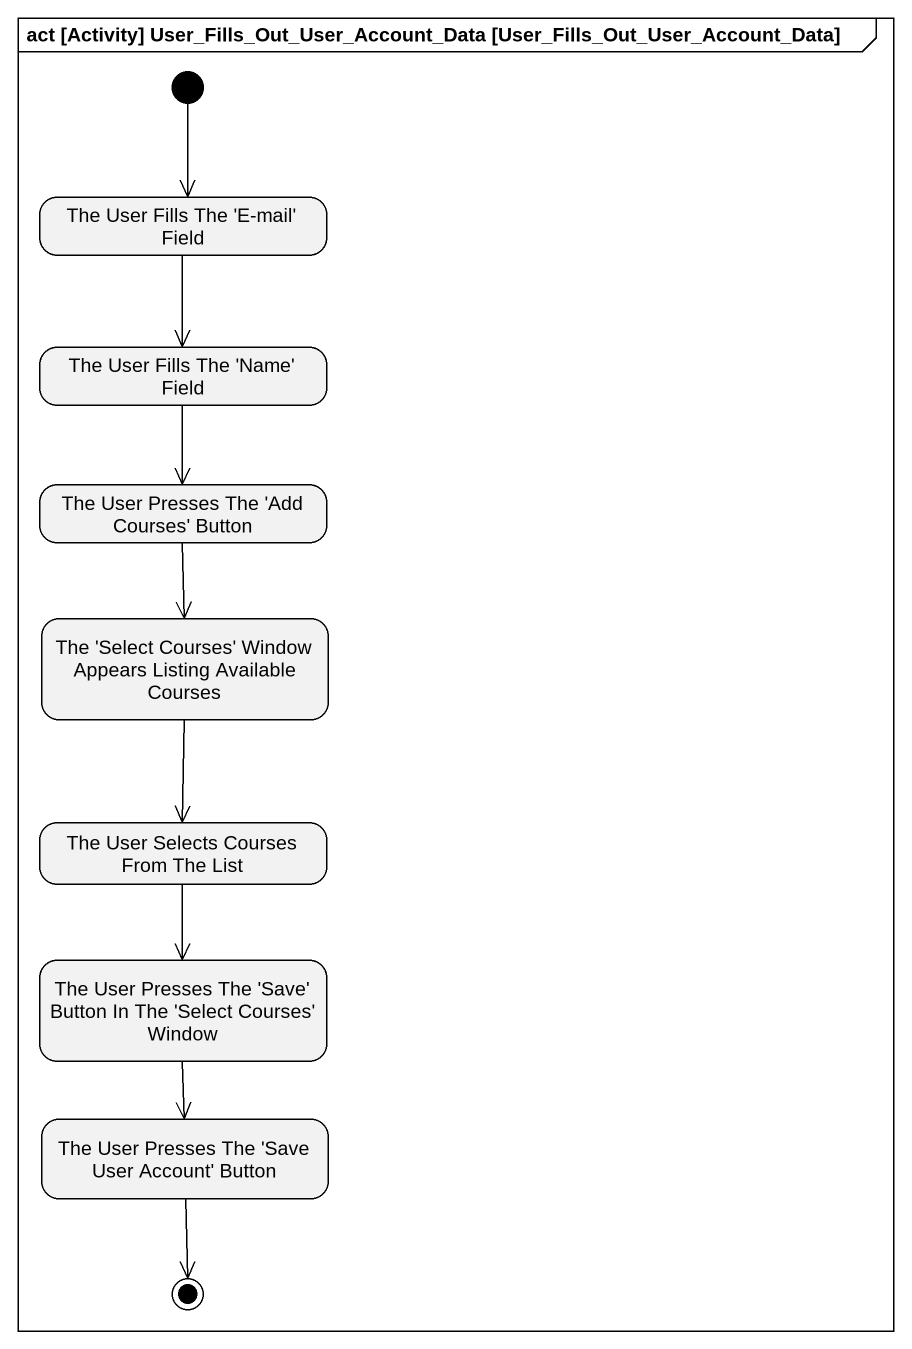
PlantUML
@startuml
mainframe act [Activity] User_Fills_Out_User_Account_Data [User_Fills_Out_User_Account_Data]
hide empty description
state "The User Fills The 'E-mail' Field" as The_User_Fills_The_E_mail
state "The User Fills The 'Name' Field" as The_User_Fills_The_Name
state "The User Presses The 'Add Courses' Button" as The_User_Presses_The_Add
state "The 'Select Courses' Window Appears Listing Available Courses" as The_Select_Courses_Window
state "The User Selects Courses From The List" as The_User_Selects_Courses
state "The User Presses The 'Save' Button In The 'Select Courses' Window" as The_User_Presses_The_Save
state "The User Presses The 'Save User Account' Button" as The_User_Presses_The_Save_2
[*] --> The_User_Fills_The_E_mail
The_User_Fills_The_E_mail --> The_User_Fills_The_Name
The_User_Fills_The_Name --> The_User_Presses_The_Add
The_User_Presses_The_Add --> The_Select_Courses_Window
The_Select_Courses_Window --> The_User_Selects_Courses
The_User_Selects_Courses --> The_User_Presses_The_Save
The_User_Presses_The_Save --> The_User_Presses_The_Save_2
The_User_Presses_The_Save_2 --> [*]
@enduml
